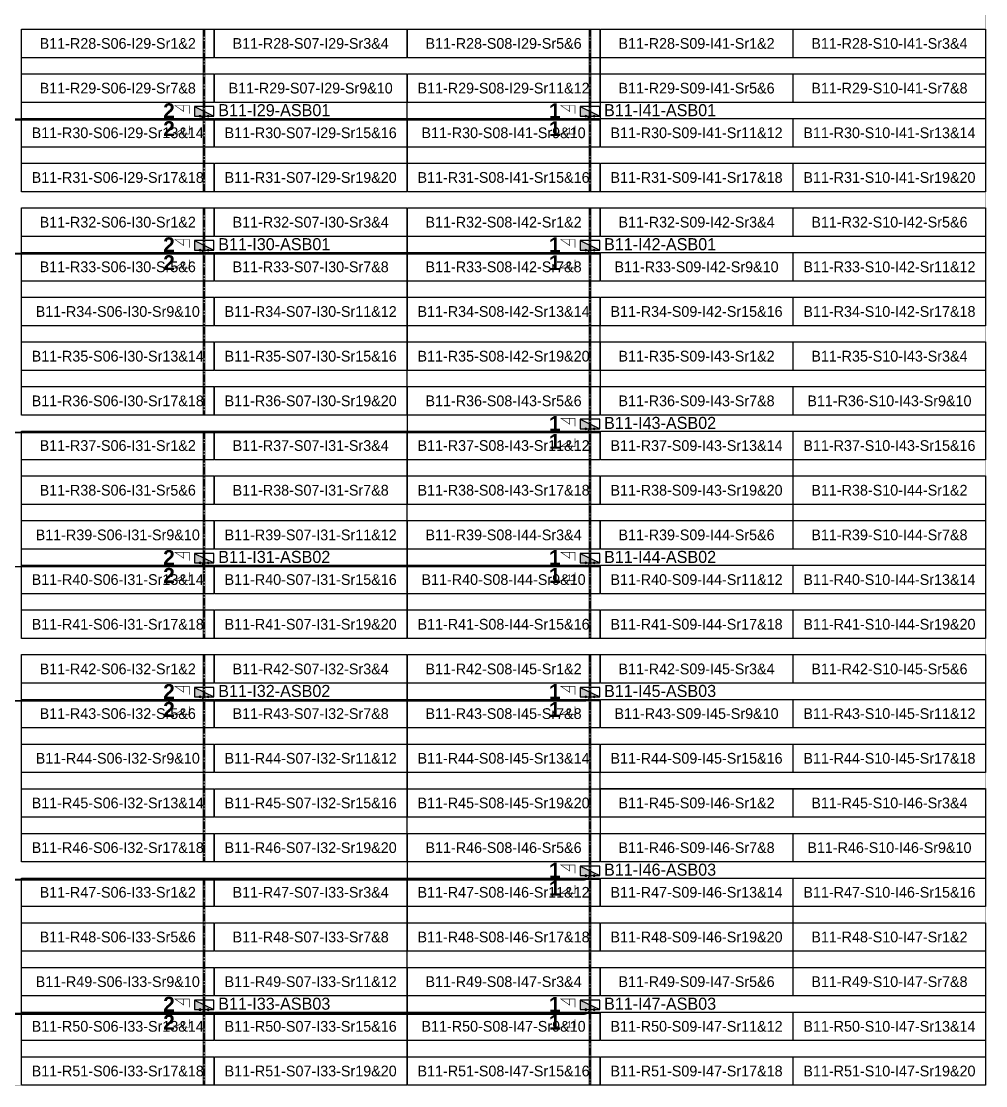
# Model space of a CAD drawing. Header units: metres. Extents: x 532315 to 532639, y 2674917 to 2675304.
# Drawn here: x 532476.6 to 532638.5, y 2674916.7 to 2675095.4 of the extents above; entities that cross this region are included whole.
import ezdxf
from ezdxf.enums import TextEntityAlignment as Align

# ---------------------------------------------------------------- set-up
doc = ezdxf.new("R2010")
doc.units = ezdxf.units.M
doc.header["$MEASUREMENT"] = 0
doc.linetypes.add('CENTER', pattern=[2, 1.25, -0.25, 0.25, -0.25])
doc.layers.add('Boundary-12.5 MW Block', color=6, linetype='Continuous', lineweight=9)
doc.layers.add('PILE', color=1, linetype='Continuous', lineweight=15)
for name, color, linetype in [('DC Trench BL-11', 40, 'Continuous'), ('E-Inverter Grouping', 2, 'Continuous'), ('Inverter Block-11', 7, 'Continuous'), ('LT Cable(AG) INV to LT Panel BL-11', 2, 'Continuous'), ('Messenger Wire Block-11 (Master Path)', 30, 'Continuous'), ('Messenger Wire Block-11 (MW Path)', 191, 'Continuous'), ('MMS Table Block-11', 8, 'Continuous'), ('Plan Line - DC BL-11', 40, 'Continuous'), ('Section Marking BL-11', 2, 'Continuous')]:
    doc.layers.add(name, color=color, linetype=linetype)
doc.styles.add('BoldTextStyle', font='arialbd.ttf')
doc.styles.get("Standard").update_dxf_attribs({"font": 'Adani Regular.ttf'})

# ---------------------------------------------------------------- blocks, each defined once
blk = doc.blocks.new('MMS Table (32.292 x 4.788)')
at = {"color": 0}
blk.add_lwpolyline([(0, -0.002), (0, 4.786), (32.292, 4.786), (32.292, -0.002)], close=True, dxfattribs=at)
at = {"color": 7}
blk.add_attdef('ID1', text='', height=1.8, dxfattribs=at).set_placement((16.146, 2.392), align=Align.MIDDLE_CENTER)
blk = doc.blocks.new('Inverter Block')
h = blk.add_hatch(color=0)
h.dxf.hatch_style = 1
h.paths.add_polyline_path([(-1.46, 2.27), (-1.46, 0.85), (1.46, 0.85)])
at = {"color": 0}
blk.add_lwpolyline([(1.46, 2.27), (-1.46, 2.27), (-1.46, 0.85), (1.46, 0.85)], close=True, dxfattribs=at)
blk.add_lwpolyline([(-1.46, 2.27), (1.46, 0.85)], dxfattribs=at)
at = {"layer": 'PILE'}
for centre in [(-0.61, 0.85), (0.61, 0.85)]:
    blk.add_circle(centre, 0.156, dxfattribs=at)
at = {"color": 7}
blk.add_attdef('ID', (-1.46, 3.01), '', height=1.8, dxfattribs=at)

msp = doc.modelspace()

# ---------------------------------------------------------------- linework, layer by layer
at = {"layer": 'Boundary-12.5 MW Block', "const_width": 0.05}
msp.add_lwpolyline([(532314.66, 2675304.08), (532346.95, 2675304.08), (532346.95, 2675296.58), (532638.48, 2675296.58), (532638.48, 2674916.79), (532314.66, 2674916.79)], close=True, dxfattribs=at)
at = {"layer": 'DC Trench BL-11', "color": 40, "const_width": 0.15}
for points in [[(532507.42, 2675094.08), (532507.12, 2675094.08), (532507.12, 2675066.79), (532507.42, 2675066.79)], [(532572.21, 2675094.08), (532571.91, 2675094.08), (532571.91, 2675066.79), (532572.21, 2675066.79)], [(532507.42, 2675064.08), (532507.12, 2675064.08), (532507.12, 2675029.29), (532507.42, 2675029.29)], [(532572.21, 2675064.08), (532571.91, 2675064.08), (532571.91, 2674991.79), (532572.21, 2674991.79)], [(532507.42, 2675026.58), (532507.12, 2675026.58), (532507.12, 2674991.79), (532507.42, 2674991.79)], [(532507.42, 2674989.08), (532507.12, 2674989.08), (532507.12, 2674954.29), (532507.42, 2674954.29)], [(532572.21, 2674989.08), (532571.91, 2674989.08), (532571.91, 2674916.79), (532572.21, 2674916.79)], [(532507.42, 2674951.58), (532507.12, 2674951.58), (532507.12, 2674916.79), (532507.42, 2674916.79)]]:
    msp.add_lwpolyline(points, close=True, dxfattribs=at)
at = {"layer": 'E-Inverter Grouping', "color": 3}
for points in [[(532573.7, 2675094.08), (532573.7, 2675081.79), (532541.3, 2675081.79), (532541.3, 2675066.79), (532476.62, 2675066.79), (532476.62, 2675094.08)], [(532638.48, 2675066.79), (532541.4, 2675066.79), (532541.4, 2675079.08), (532573.8, 2675079.08), (532573.8, 2675094.08), (532638.48, 2675094.08)], [(532541.3, 2675029.29), (532476.62, 2675029.29), (532476.62, 2675064.08), (532541.3, 2675064.08)], [(532638.48, 2675064.08), (532638.48, 2675044.29), (532573.7, 2675044.29), (532573.7, 2675036.79), (532541.4, 2675036.79), (532541.4, 2675064.08)], [(532638.48, 2675041.58), (532638.48, 2675021.79), (532606.09, 2675021.79), (532606.09, 2675014.29), (532541.4, 2675014.29), (532541.4, 2675034.08), (532573.8, 2675034.08), (532573.8, 2675041.58)], [(532541.3, 2674991.79), (532476.62, 2674991.79), (532476.62, 2675026.58), (532541.3, 2675026.58)], [(532638.48, 2674991.79), (532541.4, 2674991.79), (532541.4, 2675011.58), (532606.19, 2675011.58), (532606.19, 2675019.08), (532638.48, 2675019.08)], [(532541.3, 2674954.29), (532476.62, 2674954.29), (532476.62, 2674989.08), (532541.3, 2674989.08)], [(532638.48, 2674989.08), (532638.48, 2674969.29), (532573.7, 2674969.29), (532573.7, 2674961.79), (532541.4, 2674961.79), (532541.4, 2674989.08)], [(532638.48, 2674966.58), (532638.48, 2674946.79), (532606.09, 2674946.79), (532606.09, 2674939.29), (532541.4, 2674939.29), (532541.4, 2674959.08), (532573.8, 2674959.08), (532573.8, 2674966.58)], [(532541.3, 2674916.79), (532476.62, 2674916.79), (532476.62, 2674951.58), (532541.3, 2674951.58)], [(532638.48, 2674916.79), (532541.4, 2674916.79), (532541.4, 2674936.58), (532606.19, 2674936.58), (532606.19, 2674944.08), (532638.48, 2674944.08)]]:
    msp.add_lwpolyline(points, close=True, dxfattribs=at)
at = {"layer": 'LT Cable(AG) INV to LT Panel BL-11', "color": 5}
for points in [[(532467.28, 2675117.27), (532465.68, 2675117.27, 0.078431), (532465.4, 2675117.23), (532464.51, 2675116.94, -0.078431), (532464.24, 2675116.9), (532461.1, 2675116.9, 0.414494), (532460.2, 2675116), (532460.22, 2675095.82, 0.08349), (532460.27, 2675095.53), (532460.37, 2675095.24, -0.083731), (532460.42, 2675094.94), (532460.42, 2674929.65, 0.414214), (532461.32, 2674928.75), (532571.16, 2674928.75, 0.414214), (532572.06, 2674929.65), (532572.06, 2674930.19)], [(532467.28, 2675117.25), (532465.68, 2675117.25, 0.078431), (532465.41, 2675117.2), (532464.52, 2675116.92, -0.078431), (532464.24, 2675116.87), (532461.12, 2675116.87, 0.414494), (532460.22, 2675115.97), (532460.24, 2675095.82, 0.08349), (532460.29, 2675095.53), (532460.39, 2675095.24, -0.083731), (532460.44, 2675094.95), (532460.44, 2674929.68, 0.414214), (532461.34, 2674928.78), (532506.37, 2674928.78, 0.414214), (532507.27, 2674929.68), (532507.27, 2674930.19)], [(532467.28, 2675117.22), (532465.69, 2675117.22, 0.078431), (532465.41, 2675117.18), (532464.52, 2675116.89, -0.078431), (532464.24, 2675116.85), (532461.15, 2675116.85, 0.414494), (532460.25, 2675115.95), (532460.27, 2675095.83, 0.08349), (532460.32, 2675095.53), (532460.42, 2675095.24, -0.083731), (532460.47, 2675094.95), (532460.47, 2674952.2, 0.414214), (532461.37, 2674951.3), (532571.16, 2674951.3, 0.414214), (532572.06, 2674952.2), (532572.06, 2674952.69)], [(532467.28, 2675117.2), (532465.69, 2675117.2, 0.078431), (532465.42, 2675117.15), (532464.53, 2675116.87, -0.078431), (532464.25, 2675116.82), (532461.17, 2675116.82, 0.414494), (532460.27, 2675115.92), (532460.29, 2675095.83, 0.08349), (532460.34, 2675095.54), (532460.44, 2675095.25, -0.083731), (532460.49, 2675094.95), (532460.49, 2674982.23, 0.414214), (532461.39, 2674981.33), (532571.16, 2674981.33, 0.414214), (532572.06, 2674982.23), (532572.06, 2674982.69)], [(532469.27, 2675117.17), (532465.7, 2675117.17, 0.078431), (532465.42, 2675117.13), (532464.53, 2675116.84, -0.078431), (532464.25, 2675116.8), (532461.2, 2675116.8, 0.414494), (532460.3, 2675115.9), (532460.32, 2675095.84, 0.08349), (532460.37, 2675095.54), (532460.47, 2675095.25, -0.083731), (532460.52, 2675094.96), (532460.52, 2674982.25, 0.414214), (532461.42, 2674981.35), (532506.37, 2674981.35, 0.414214), (532507.27, 2674982.25), (532507.27, 2674982.69)], [(532469.27, 2675117.15), (532465.7, 2675117.15, 0.078431), (532465.42, 2675117.1), (532464.53, 2675116.82, -0.078431), (532464.26, 2675116.77), (532461.22, 2675116.77, 0.414494), (532460.32, 2675115.87), (532460.34, 2675095.84, 0.08349), (532460.39, 2675095.55), (532460.49, 2675095.26, -0.083731), (532460.54, 2675094.96), (532460.54, 2675004.78, 0.414214), (532461.44, 2675003.88), (532571.16, 2675003.88, 0.414214), (532572.06, 2675004.78), (532572.06, 2675005.19)], [(532469.27, 2675117.12), (532465.7, 2675117.12, 0.078431), (532465.43, 2675117.08), (532464.54, 2675116.79, -0.078431), (532464.26, 2675116.75), (532461.25, 2675116.75, 0.414494), (532460.35, 2675115.85), (532460.37, 2675095.85, 0.08349), (532460.42, 2675095.55), (532460.52, 2675095.26, -0.083731), (532460.57, 2675094.97), (532460.57, 2675004.8, 0.414214), (532461.47, 2675003.9), (532506.37, 2675003.9, 0.414214), (532507.27, 2675004.8), (532507.27, 2675005.19)], [(532469.27, 2675117.1), (532465.71, 2675117.1, 0.078431), (532465.43, 2675117.05), (532464.54, 2675116.77, -0.078431), (532464.26, 2675116.72), (532461.27, 2675116.72, 0.414494), (532460.37, 2675115.82), (532460.39, 2675095.85, 0.08349), (532460.44, 2675095.56), (532460.54, 2675095.27, -0.083731), (532460.59, 2675094.97), (532460.59, 2675027.33, 0.414214), (532461.49, 2675026.43), (532571.16, 2675026.43, 0.414214), (532572.06, 2675027.33), (532572.06, 2675027.69)], [(532471.42, 2675117.07), (532465.71, 2675117.07, 0.078431), (532465.44, 2675117.03), (532464.55, 2675116.74, -0.078431), (532464.27, 2675116.7), (532461.3, 2675116.7, 0.414494), (532460.4, 2675115.8), (532460.42, 2675095.85, 0.08349), (532460.47, 2675095.56), (532460.57, 2675095.27, -0.083731), (532460.62, 2675094.98), (532460.62, 2675057.35, 0.414214), (532461.52, 2675056.45), (532571.16, 2675056.45, 0.414214), (532572.06, 2675057.35), (532572.06, 2675057.69)], [(532471.42, 2675117.05), (532465.72, 2675117.05, 0.078431), (532465.44, 2675117), (532464.55, 2675116.72, -0.078431), (532464.27, 2675116.67), (532461.32, 2675116.67, 0.414494), (532460.42, 2675115.77), (532460.44, 2675095.86, 0.08349), (532460.49, 2675095.56), (532460.59, 2675095.27, -0.083731), (532460.64, 2675094.98), (532460.64, 2675057.38, 0.414214), (532461.54, 2675056.48), (532506.37, 2675056.48, 0.414214), (532507.27, 2675057.38), (532507.27, 2675057.69)], [(532471.42, 2675117.02), (532465.72, 2675117.02, 0.078431), (532465.44, 2675116.98), (532464.55, 2675116.69, -0.078431), (532464.28, 2675116.65), (532461.35, 2675116.65, 0.414494), (532460.45, 2675115.75), (532460.47, 2675095.86, 0.08349), (532460.52, 2675095.57), (532460.62, 2675095.28, -0.083731), (532460.67, 2675094.98), (532460.67, 2675079.9, 0.414214), (532461.57, 2675079), (532571.16, 2675079, 0.414214), (532572.06, 2675079.9), (532572.06, 2675080.19)], [(532471.42, 2675117), (532465.72, 2675117, 0.078431), (532465.45, 2675116.95), (532464.56, 2675116.67, -0.078431), (532464.28, 2675116.62), (532461.37, 2675116.62, 0.414494), (532460.47, 2675115.72), (532460.49, 2675095.87, 0.08349), (532460.54, 2675095.57), (532460.64, 2675095.28, -0.083731), (532460.69, 2675094.99), (532460.69, 2675079.93, 0.414214), (532461.59, 2675079.03), (532506.37, 2675079.03, 0.414214), (532507.27, 2675079.93), (532507.27, 2675080.19)]]:
    msp.add_lwpolyline(points, format="xyb", dxfattribs=at)
at = {"layer": 'Messenger Wire Block-11 (Master Path)'}
for points in [[(532460.54, 2675078.88), (532573.7, 2675078.88)], [(532460.54, 2675056.38), (532573.7, 2675056.38)], [(532460.54, 2675026.38), (532573.7, 2675026.38)], [(532460.54, 2675003.88), (532573.7, 2675003.88)], [(532460.54, 2674981.38), (532573.7, 2674981.38)], [(532460.54, 2674951.38), (532573.7, 2674951.38)], [(532460.54, 2674928.88), (532573.7, 2674928.88)]]:
    msp.add_lwpolyline(points, dxfattribs=at)
at = {"layer": 'Messenger Wire Block-11 (MW Path)', "const_width": 0.1}
for points in [[(532460.54, 2675078.88), (532573.7, 2675078.88)], [(532460.54, 2675056.38), (532573.7, 2675056.38)], [(532460.54, 2675026.38), (532573.7, 2675026.38)], [(532460.54, 2675003.88), (532573.7, 2675003.88)], [(532460.54, 2674981.38), (532573.7, 2674981.38)], [(532460.54, 2674951.38), (532573.7, 2674951.38)], [(532460.54, 2674928.88), (532573.7, 2674928.88)]]:
    msp.add_lwpolyline(points, dxfattribs=at)
at = {"layer": 'Plan Line - DC BL-11', "color": 6, "linetype": 'CENTER'}
for points in [[(532507.27, 2675094.08), (532507.27, 2675066.79)], [(532572.06, 2675094.08), (532572.06, 2675066.79)], [(532507.27, 2675064.08), (532507.27, 2675029.29)], [(532572.06, 2675064.08), (532572.06, 2674991.79)], [(532507.27, 2675026.58), (532507.27, 2674991.79)], [(532507.27, 2674989.08), (532507.27, 2674954.29)], [(532572.06, 2674989.08), (532572.06, 2674916.79)], [(532507.27, 2674951.58), (532507.27, 2674916.79)]]:
    msp.add_lwpolyline(points, dxfattribs=at)
at = {"layer": 'Section Marking BL-11', "color": 94, "lineweight": 35, "true_color": 0x00a500, "const_width": 0.1}
for points in [[(532504.77, 2675079.88), (532504.77, 2675081.27), (532502.37, 2675081.27), (532503.85, 2675080.26), (532503.85, 2675081.27)], [(532569.56, 2675079.88), (532569.56, 2675081.27), (532567.16, 2675081.27), (532568.64, 2675080.26), (532568.64, 2675081.27)], [(532504.77, 2675077.88), (532504.77, 2675076.49), (532502.37, 2675076.49), (532503.85, 2675077.5), (532503.85, 2675076.49)], [(532569.56, 2675077.88), (532569.56, 2675076.49), (532567.16, 2675076.49), (532568.64, 2675077.5), (532568.64, 2675076.49)], [(532504.77, 2675057.38), (532504.77, 2675058.77), (532502.37, 2675058.77), (532503.85, 2675057.76), (532503.85, 2675058.77)], [(532569.56, 2675057.38), (532569.56, 2675058.77), (532567.16, 2675058.77), (532568.64, 2675057.76), (532568.64, 2675058.77)], [(532504.77, 2675055.38), (532504.77, 2675053.99), (532502.37, 2675053.99), (532503.85, 2675055), (532503.85, 2675053.99)], [(532569.56, 2675055.38), (532569.56, 2675053.99), (532567.16, 2675053.99), (532568.64, 2675055), (532568.64, 2675053.99)], [(532569.56, 2675027.38), (532569.56, 2675028.77), (532567.16, 2675028.77), (532568.64, 2675027.76), (532568.64, 2675028.77)], [(532569.56, 2675025.38), (532569.56, 2675023.99), (532567.16, 2675023.99), (532568.64, 2675025), (532568.64, 2675023.99)], [(532504.77, 2675004.88), (532504.77, 2675006.27), (532502.37, 2675006.27), (532503.85, 2675005.26), (532503.85, 2675006.27)], [(532569.56, 2675004.88), (532569.56, 2675006.27), (532567.16, 2675006.27), (532568.64, 2675005.26), (532568.64, 2675006.27)], [(532504.77, 2675002.88), (532504.77, 2675001.49), (532502.37, 2675001.49), (532503.85, 2675002.5), (532503.85, 2675001.49)], [(532569.56, 2675002.88), (532569.56, 2675001.49), (532567.16, 2675001.49), (532568.64, 2675002.5), (532568.64, 2675001.49)], [(532504.77, 2674982.38), (532504.77, 2674983.77), (532502.37, 2674983.77), (532503.85, 2674982.76), (532503.85, 2674983.77)], [(532569.56, 2674982.38), (532569.56, 2674983.77), (532567.16, 2674983.77), (532568.64, 2674982.76), (532568.64, 2674983.77)], [(532504.77, 2674980.38), (532504.77, 2674978.99), (532502.37, 2674978.99), (532503.85, 2674980), (532503.85, 2674978.99)], [(532569.56, 2674980.38), (532569.56, 2674978.99), (532567.16, 2674978.99), (532568.64, 2674980), (532568.64, 2674978.99)], [(532569.56, 2674952.38), (532569.56, 2674953.77), (532567.16, 2674953.77), (532568.64, 2674952.76), (532568.64, 2674953.77)], [(532569.56, 2674950.38), (532569.56, 2674948.99), (532567.16, 2674948.99), (532568.64, 2674950), (532568.64, 2674948.99)], [(532504.77, 2674929.88), (532504.77, 2674931.27), (532502.37, 2674931.27), (532503.85, 2674930.26), (532503.85, 2674931.27)], [(532569.56, 2674929.88), (532569.56, 2674931.27), (532567.16, 2674931.27), (532568.64, 2674930.26), (532568.64, 2674931.27)], [(532504.77, 2674927.88), (532504.77, 2674926.49), (532502.37, 2674926.49), (532503.85, 2674927.5), (532503.85, 2674926.49)], [(532569.56, 2674927.88), (532569.56, 2674926.49), (532567.16, 2674926.49), (532568.64, 2674927.5), (532568.64, 2674926.49)]]:
    msp.add_lwpolyline(points, dxfattribs=at)

# ---------------------------------------------------------------- block references
at = {"layer": 'Inverter Block-11'}
ref = msp.add_blockref('Inverter Block', (532507.27, 2675078.53), dxfattribs=dict(at, xscale=1.124999999976148, yscale=1.124999999976148, zscale=1.124999999976148))
ref.add_attrib('ID', 'B11-I29-ASB01', (532509.64, 2675079.47), dxfattribs={"layer": '0', "color": 7, "height": 2.025})
ref = msp.add_blockref('Inverter Block', (532572.06, 2675078.53), dxfattribs=dict(at, xscale=1.124999999976148, yscale=1.124999999976148, zscale=1.124999999976148))
ref.add_attrib('ID', 'B11-I41-ASB01', (532574.42, 2675079.47), dxfattribs={"layer": '0', "color": 7, "height": 2.025})
ref = msp.add_blockref('Inverter Block', (532507.27, 2675056.03), dxfattribs=dict(at, xscale=1.124999999976148, yscale=1.124999999976148, zscale=1.124999999976148))
ref.add_attrib('ID', 'B11-I30-ASB01', (532509.64, 2675056.97), dxfattribs={"layer": '0', "color": 7, "height": 2.025})
ref = msp.add_blockref('Inverter Block', (532572.06, 2675056.03), dxfattribs=dict(at, xscale=1.124999999976148, yscale=1.124999999976148, zscale=1.124999999976148))
ref.add_attrib('ID', 'B11-I42-ASB01', (532574.42, 2675056.97), dxfattribs={"layer": '0', "color": 7, "height": 2.025})
ref = msp.add_blockref('Inverter Block', (532572.06, 2675026.03), dxfattribs=dict(at, xscale=1.124999999976148, yscale=1.124999999976148, zscale=1.124999999976148))
ref.add_attrib('ID', 'B11-I43-ASB02', (532574.42, 2675026.97), dxfattribs={"layer": '0', "color": 7, "height": 2.025})
ref = msp.add_blockref('Inverter Block', (532507.27, 2675003.53), dxfattribs=dict(at, xscale=1.124999999976148, yscale=1.124999999976148, zscale=1.124999999976148))
ref.add_attrib('ID', 'B11-I31-ASB02', (532509.64, 2675004.47), dxfattribs={"layer": '0', "color": 7, "height": 2.025})
ref = msp.add_blockref('Inverter Block', (532572.06, 2675003.53), dxfattribs=dict(at, xscale=1.124999999976148, yscale=1.124999999976148, zscale=1.124999999976148))
ref.add_attrib('ID', 'B11-I44-ASB02', (532574.42, 2675004.47), dxfattribs={"layer": '0', "color": 7, "height": 2.025})
ref = msp.add_blockref('Inverter Block', (532507.27, 2674981.03), dxfattribs=dict(at, xscale=1.124999999976148, yscale=1.124999999976148, zscale=1.124999999976148))
ref.add_attrib('ID', 'B11-I32-ASB02', (532509.64, 2674981.97), dxfattribs={"layer": '0', "color": 7, "height": 2.025})
ref = msp.add_blockref('Inverter Block', (532572.06, 2674981.03), dxfattribs=dict(at, xscale=1.124999999976148, yscale=1.124999999976148, zscale=1.124999999976148))
ref.add_attrib('ID', 'B11-I45-ASB03', (532574.42, 2674981.97), dxfattribs={"layer": '0', "color": 7, "height": 2.025})
ref = msp.add_blockref('Inverter Block', (532572.06, 2674951.03), dxfattribs=dict(at, xscale=1.124999999976148, yscale=1.124999999976148, zscale=1.124999999976148))
ref.add_attrib('ID', 'B11-I46-ASB03', (532574.42, 2674951.97), dxfattribs={"layer": '0', "color": 7, "height": 2.025})
ref = msp.add_blockref('Inverter Block', (532507.27, 2674928.53), dxfattribs=dict(at, xscale=1.124999999976148, yscale=1.124999999976148, zscale=1.124999999976148))
ref.add_attrib('ID', 'B11-I33-ASB03', (532509.64, 2674929.47), dxfattribs={"layer": '0', "color": 7, "height": 2.025})
ref = msp.add_blockref('Inverter Block', (532572.06, 2674928.53), dxfattribs=dict(at, xscale=1.124999999976148, yscale=1.124999999976148, zscale=1.124999999976148))
ref.add_attrib('ID', 'B11-I47-ASB03', (532574.42, 2674929.47), dxfattribs={"layer": '0', "color": 7, "height": 2.025})
at = {"layer": 'MMS Table Block-11'}
for p, values in [((532476.62, 2675089.29), {'ID1': 'B11-R28-S06-I29-Sr1&2'}), ((532509.01, 2675089.29), {'ID1': 'B11-R28-S07-I29-Sr3&4'}), ((532541.4, 2675089.29), {'ID1': 'B11-R28-S08-I29-Sr5&6'}), ((532573.8, 2675089.29), {'ID1': 'B11-R28-S09-I41-Sr1&2'}), ((532606.19, 2675089.29), {'ID1': 'B11-R28-S10-I41-Sr3&4'}), ((532476.62, 2675081.79), {'ID1': 'B11-R29-S06-I29-Sr7&8'}), ((532509.01, 2675081.79), {'ID1': 'B11-R29-S07-I29-Sr9&10'}), ((532541.4, 2675081.79), {'ID1': 'B11-R29-S08-I29-Sr11&12'}), ((532573.8, 2675081.79), {'ID1': 'B11-R29-S09-I41-Sr5&6'}), ((532606.19, 2675081.79), {'ID1': 'B11-R29-S10-I41-Sr7&8'}), ((532476.62, 2675074.29), {'ID1': 'B11-R30-S06-I29-Sr13&14'}), ((532509.01, 2675074.29), {'ID1': 'B11-R30-S07-I29-Sr15&16'}), ((532541.4, 2675074.29), {'ID1': 'B11-R30-S08-I41-Sr9&10'}), ((532573.8, 2675074.29), {'ID1': 'B11-R30-S09-I41-Sr11&12'}), ((532606.19, 2675074.29), {'ID1': 'B11-R30-S10-I41-Sr13&14'}), ((532476.62, 2675066.79), {'ID1': 'B11-R31-S06-I29-Sr17&18'}), ((532509.01, 2675066.79), {'ID1': 'B11-R31-S07-I29-Sr19&20'}), ((532541.4, 2675066.79), {'ID1': 'B11-R31-S08-I41-Sr15&16'}), ((532573.8, 2675066.79), {'ID1': 'B11-R31-S09-I41-Sr17&18'}), ((532606.19, 2675066.79), {'ID1': 'B11-R31-S10-I41-Sr19&20'}), ((532476.62, 2675059.29), {'ID1': 'B11-R32-S06-I30-Sr1&2'}), ((532509.01, 2675059.29), {'ID1': 'B11-R32-S07-I30-Sr3&4'}), ((532541.4, 2675059.29), {'ID1': 'B11-R32-S08-I42-Sr1&2'}), ((532573.8, 2675059.29), {'ID1': 'B11-R32-S09-I42-Sr3&4'}), ((532606.19, 2675059.29), {'ID1': 'B11-R32-S10-I42-Sr5&6'}), ((532476.62, 2675051.79), {'ID1': 'B11-R33-S06-I30-Sr5&6'}), ((532509.01, 2675051.79), {'ID1': 'B11-R33-S07-I30-Sr7&8'}), ((532541.4, 2675051.79), {'ID1': 'B11-R33-S08-I42-Sr7&8'}), ((532573.8, 2675051.79), {'ID1': 'B11-R33-S09-I42-Sr9&10'}), ((532606.19, 2675051.79), {'ID1': 'B11-R33-S10-I42-Sr11&12'}), ((532476.62, 2675044.29), {'ID1': 'B11-R34-S06-I30-Sr9&10'}), ((532509.01, 2675044.29), {'ID1': 'B11-R34-S07-I30-Sr11&12'}), ((532541.4, 2675044.29), {'ID1': 'B11-R34-S08-I42-Sr13&14'}), ((532573.8, 2675044.29), {'ID1': 'B11-R34-S09-I42-Sr15&16'}), ((532606.19, 2675044.29), {'ID1': 'B11-R34-S10-I42-Sr17&18'}), ((532476.62, 2675036.79), {'ID1': 'B11-R35-S06-I30-Sr13&14'}), ((532509.01, 2675036.79), {'ID1': 'B11-R35-S07-I30-Sr15&16'}), ((532541.4, 2675036.79), {'ID1': 'B11-R35-S08-I42-Sr19&20'}), ((532573.8, 2675036.79), {'ID1': 'B11-R35-S09-I43-Sr1&2'}), ((532606.19, 2675036.79), {'ID1': 'B11-R35-S10-I43-Sr3&4'}), ((532476.62, 2675029.29), {'ID1': 'B11-R36-S06-I30-Sr17&18'}), ((532509.01, 2675029.29), {'ID1': 'B11-R36-S07-I30-Sr19&20'}), ((532541.4, 2675029.29), {'ID1': 'B11-R36-S08-I43-Sr5&6'}), ((532573.8, 2675029.29), {'ID1': 'B11-R36-S09-I43-Sr7&8'}), ((532606.19, 2675029.29), {'ID1': 'B11-R36-S10-I43-Sr9&10'}), ((532476.62, 2675021.79), {'ID1': 'B11-R37-S06-I31-Sr1&2'}), ((532509.01, 2675021.79), {'ID1': 'B11-R37-S07-I31-Sr3&4'}), ((532541.4, 2675021.79), {'ID1': 'B11-R37-S08-I43-Sr11&12'}), ((532573.8, 2675021.79), {'ID1': 'B11-R37-S09-I43-Sr13&14'}), ((532606.19, 2675021.79), {'ID1': 'B11-R37-S10-I43-Sr15&16'}), ((532476.62, 2675014.29), {'ID1': 'B11-R38-S06-I31-Sr5&6'}), ((532509.01, 2675014.29), {'ID1': 'B11-R38-S07-I31-Sr7&8'}), ((532541.4, 2675014.29), {'ID1': 'B11-R38-S08-I43-Sr17&18'}), ((532573.8, 2675014.29), {'ID1': 'B11-R38-S09-I43-Sr19&20'}), ((532606.19, 2675014.29), {'ID1': 'B11-R38-S10-I44-Sr1&2'}), ((532476.62, 2675006.79), {'ID1': 'B11-R39-S06-I31-Sr9&10'}), ((532509.01, 2675006.79), {'ID1': 'B11-R39-S07-I31-Sr11&12'}), ((532541.4, 2675006.79), {'ID1': 'B11-R39-S08-I44-Sr3&4'}), ((532573.8, 2675006.79), {'ID1': 'B11-R39-S09-I44-Sr5&6'}), ((532606.19, 2675006.79), {'ID1': 'B11-R39-S10-I44-Sr7&8'}), ((532476.62, 2674999.29), {'ID1': 'B11-R40-S06-I31-Sr13&14'}), ((532509.01, 2674999.29), {'ID1': 'B11-R40-S07-I31-Sr15&16'}), ((532541.4, 2674999.29), {'ID1': 'B11-R40-S08-I44-Sr9&10'}), ((532573.8, 2674999.29), {'ID1': 'B11-R40-S09-I44-Sr11&12'}), ((532606.19, 2674999.29), {'ID1': 'B11-R40-S10-I44-Sr13&14'}), ((532476.62, 2674991.79), {'ID1': 'B11-R41-S06-I31-Sr17&18'}), ((532509.01, 2674991.79), {'ID1': 'B11-R41-S07-I31-Sr19&20'}), ((532541.4, 2674991.79), {'ID1': 'B11-R41-S08-I44-Sr15&16'}), ((532573.8, 2674991.79), {'ID1': 'B11-R41-S09-I44-Sr17&18'}), ((532606.19, 2674991.79), {'ID1': 'B11-R41-S10-I44-Sr19&20'}), ((532476.62, 2674984.29), {'ID1': 'B11-R42-S06-I32-Sr1&2'}), ((532509.01, 2674984.29), {'ID1': 'B11-R42-S07-I32-Sr3&4'}), ((532541.4, 2674984.29), {'ID1': 'B11-R42-S08-I45-Sr1&2'}), ((532573.8, 2674984.29), {'ID1': 'B11-R42-S09-I45-Sr3&4'}), ((532606.19, 2674984.29), {'ID1': 'B11-R42-S10-I45-Sr5&6'}), ((532476.62, 2674976.79), {'ID1': 'B11-R43-S06-I32-Sr5&6'}), ((532509.01, 2674976.79), {'ID1': 'B11-R43-S07-I32-Sr7&8'}), ((532541.4, 2674976.79), {'ID1': 'B11-R43-S08-I45-Sr7&8'}), ((532573.8, 2674976.79), {'ID1': 'B11-R43-S09-I45-Sr9&10'}), ((532606.19, 2674976.79), {'ID1': 'B11-R43-S10-I45-Sr11&12'}), ((532476.62, 2674969.29), {'ID1': 'B11-R44-S06-I32-Sr9&10'}), ((532509.01, 2674969.29), {'ID1': 'B11-R44-S07-I32-Sr11&12'}), ((532541.4, 2674969.29), {'ID1': 'B11-R44-S08-I45-Sr13&14'}), ((532573.8, 2674969.29), {'ID1': 'B11-R44-S09-I45-Sr15&16'}), ((532606.19, 2674969.29), {'ID1': 'B11-R44-S10-I45-Sr17&18'}), ((532476.62, 2674961.79), {'ID1': 'B11-R45-S06-I32-Sr13&14'}), ((532509.01, 2674961.79), {'ID1': 'B11-R45-S07-I32-Sr15&16'}), ((532541.4, 2674961.79), {'ID1': 'B11-R45-S08-I45-Sr19&20'}), ((532573.8, 2674961.79), {'ID1': 'B11-R45-S09-I46-Sr1&2'}), ((532606.19, 2674961.79), {'ID1': 'B11-R45-S10-I46-Sr3&4'}), ((532476.62, 2674954.29), {'ID1': 'B11-R46-S06-I32-Sr17&18'}), ((532509.01, 2674954.29), {'ID1': 'B11-R46-S07-I32-Sr19&20'}), ((532541.4, 2674954.29), {'ID1': 'B11-R46-S08-I46-Sr5&6'}), ((532573.8, 2674954.29), {'ID1': 'B11-R46-S09-I46-Sr7&8'}), ((532606.19, 2674954.29), {'ID1': 'B11-R46-S10-I46-Sr9&10'}), ((532476.62, 2674946.79), {'ID1': 'B11-R47-S06-I33-Sr1&2'}), ((532509.01, 2674946.79), {'ID1': 'B11-R47-S07-I33-Sr3&4'}), ((532541.4, 2674946.79), {'ID1': 'B11-R47-S08-I46-Sr11&12'}), ((532573.8, 2674946.79), {'ID1': 'B11-R47-S09-I46-Sr13&14'}), ((532606.19, 2674946.79), {'ID1': 'B11-R47-S10-I46-Sr15&16'}), ((532476.62, 2674939.29), {'ID1': 'B11-R48-S06-I33-Sr5&6'}), ((532509.01, 2674939.29), {'ID1': 'B11-R48-S07-I33-Sr7&8'}), ((532541.4, 2674939.29), {'ID1': 'B11-R48-S08-I46-Sr17&18'}), ((532573.8, 2674939.29), {'ID1': 'B11-R48-S09-I46-Sr19&20'}), ((532606.19, 2674939.29), {'ID1': 'B11-R48-S10-I47-Sr1&2'}), ((532476.62, 2674931.79), {'ID1': 'B11-R49-S06-I33-Sr9&10'}), ((532509.01, 2674931.79), {'ID1': 'B11-R49-S07-I33-Sr11&12'}), ((532541.4, 2674931.79), {'ID1': 'B11-R49-S08-I47-Sr3&4'}), ((532573.8, 2674931.79), {'ID1': 'B11-R49-S09-I47-Sr5&6'}), ((532606.19, 2674931.79), {'ID1': 'B11-R49-S10-I47-Sr7&8'}), ((532476.62, 2674924.29), {'ID1': 'B11-R50-S06-I33-Sr13&14'}), ((532509.01, 2674924.29), {'ID1': 'B11-R50-S07-I33-Sr15&16'}), ((532541.4, 2674924.29), {'ID1': 'B11-R50-S08-I47-Sr9&10'}), ((532573.8, 2674924.29), {'ID1': 'B11-R50-S09-I47-Sr11&12'}), ((532606.19, 2674924.29), {'ID1': 'B11-R50-S10-I47-Sr13&14'}), ((532476.62, 2674916.79), {'ID1': 'B11-R51-S06-I33-Sr17&18'}), ((532509.01, 2674916.79), {'ID1': 'B11-R51-S07-I33-Sr19&20'}), ((532541.4, 2674916.79), {'ID1': 'B11-R51-S08-I47-Sr15&16'}), ((532573.8, 2674916.79), {'ID1': 'B11-R51-S09-I47-Sr17&18'}), ((532606.19, 2674916.79), {'ID1': 'B11-R51-S10-I47-Sr19&20'})]:
    msp.add_blockref('MMS Table (32.292 x 4.788)', p, dxfattribs=at).add_auto_attribs(values)

# ---------------------------------------------------------------- texts
at = {"layer": 'Section Marking BL-11', "color": 94, "true_color": 0x00a500, "style": 'BoldTextStyle'}
for s, p in [('2', (532501.37, 2675080.38)), ('1', (532566.16, 2675080.38)), ('2', (532501.37, 2675077.38)), ('1', (532566.16, 2675077.38)), ('2', (532501.37, 2675057.88)), ('1', (532566.16, 2675057.88)), ('2', (532501.37, 2675054.88)), ('1', (532566.16, 2675054.88)), ('1', (532566.16, 2675027.88)), ('1', (532566.16, 2675024.88)), ('2', (532501.37, 2675005.38)), ('1', (532566.16, 2675005.38)), ('2', (532501.37, 2675002.38)), ('1', (532566.16, 2675002.38)), ('2', (532501.37, 2674982.88)), ('1', (532566.16, 2674982.88)), ('2', (532501.37, 2674979.88)), ('1', (532566.16, 2674979.88)), ('1', (532566.16, 2674952.88)), ('1', (532566.16, 2674949.88)), ('2', (532501.37, 2674930.38)), ('1', (532566.16, 2674930.38)), ('2', (532501.37, 2674927.38)), ('1', (532566.16, 2674927.38))]:
    msp.add_text(s, height=2.5, dxfattribs=at).set_placement(p, align=Align.MIDDLE_CENTER)

doc.saveas('drawing.dxf')
